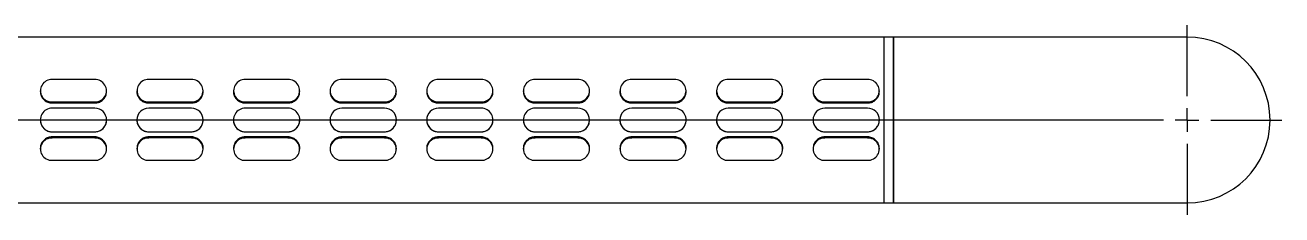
# Model space of a CAD drawing. Extents: x 3624 to 4218, y -1644 to -1224.
# Drawn here: x 3820.3 to 3886.6, y -1355.5 to -1345.5 of the extents above; entities that cross this region are included whole.
import ezdxf

# ---------------------------------------------------------------- set-up
doc = ezdxf.new("R2010")
doc.units = 0
doc.header["$LTSCALE"] = 23.1
doc.header["$MEASUREMENT"] = 0
doc.linetypes.add('CENTERX2', pattern=[20.32, 12.7, -2.54, 2.54, -2.54])
doc.layers.get('0').update_dxf_attribs({"linetype": 'CONTINUOUS'})
doc.layers.add('中心线层', color=1, linetype='CENTERX2', lineweight=25)

# ---------------------------------------------------------------- blocks, each defined once
blk = doc.blocks.new('SW_CENTERMARKSYMBOL_1')
at = {"layer": '中心线层', "color": 0}
for p, q in [((0, 1.25), (0, 5)), ((-1.25, 0), (-155.077, 0)), ((0, 0), (-0.625, 0)), ((0, 0), (0, 0.625)), ((0, 0), (0, -0.625)), ((0, 0), (0.625, 0)), ((1.25, 0), (5, 0)), ((0, -1.25), (0, -5))]:
    blk.add_line(p, q, dxfattribs=at)

msp = doc.modelspace()

# ---------------------------------------------------------------- linework, layer by layer
at = {"color": 7, "linetype": 'Continuous', "lineweight": 25}
for p, q in [((3865.607, -1346.094), (3780.107, -1346.094)), ((3866.107, -1346.094), (3865.607, -1346.094)), ((3865.607, -1350.87), (3865.607, -1346.094)), ((3865.607, -1354.844), (3865.607, -1346.094)), ((3875.357, -1346.094), (3866.107, -1346.094)), ((3866.107, -1350.87), (3866.107, -1346.094)), ((3866.107, -1346.094), (3866.107, -1354.844)), ((3881.607, -1346.094), (3875.357, -1346.094)), ((3823.932, -1348.34), (3821.682, -1348.34)), ((3829.032, -1348.34), (3826.782, -1348.34)), ((3834.132, -1348.34), (3831.882, -1348.34)), ((3839.232, -1348.34), (3836.982, -1348.34)), ((3844.332, -1348.34), (3842.082, -1348.34)), ((3849.432, -1348.34), (3847.182, -1348.34)), ((3854.532, -1348.34), (3852.282, -1348.34)), ((3859.632, -1348.34), (3857.382, -1348.34)), ((3864.732, -1348.34), (3862.482, -1348.34)), ((3821.057, -1348.927), (3821.057, -1348.97)), ((3821.682, -1349.514), (3823.932, -1349.514)), ((3824.557, -1348.97), (3824.557, -1348.927)), ((3826.157, -1348.927), (3826.157, -1348.97)), ((3826.782, -1349.514), (3829.032, -1349.514)), ((3829.657, -1348.97), (3829.657, -1348.927)), ((3831.257, -1348.927), (3831.257, -1348.97)), ((3831.882, -1349.514), (3834.132, -1349.514)), ((3834.757, -1348.97), (3834.757, -1348.927)), ((3836.357, -1348.927), (3836.357, -1348.97)), ((3836.982, -1349.514), (3839.232, -1349.514)), ((3839.857, -1348.97), (3839.857, -1348.927)), ((3841.457, -1348.927), (3841.457, -1348.97)), ((3842.082, -1349.514), (3844.332, -1349.514)), ((3844.957, -1348.97), (3844.957, -1348.927)), ((3846.557, -1348.927), (3846.557, -1348.97)), ((3847.182, -1349.514), (3849.432, -1349.514)), ((3850.057, -1348.97), (3850.057, -1348.927)), ((3851.657, -1348.927), (3851.657, -1348.97)), ((3852.282, -1349.514), (3854.532, -1349.514)), ((3855.157, -1348.97), (3855.157, -1348.927)), ((3856.757, -1348.927), (3856.757, -1348.97)), ((3857.382, -1349.514), (3859.632, -1349.514)), ((3860.257, -1348.97), (3860.257, -1348.927)), ((3861.857, -1348.927), (3861.857, -1348.97)), ((3862.482, -1349.514), (3864.732, -1349.514)), ((3865.357, -1348.97), (3865.357, -1348.927)), ((3821.682, -1349.572), (3823.932, -1349.572)), ((3823.932, -1349.841), (3821.682, -1349.841)), ((3826.782, -1349.572), (3829.032, -1349.572)), ((3829.032, -1349.841), (3826.782, -1349.841)), ((3831.882, -1349.572), (3834.132, -1349.572)), ((3834.132, -1349.841), (3831.882, -1349.841)), ((3836.982, -1349.572), (3839.232, -1349.572)), ((3839.232, -1349.841), (3836.982, -1349.841)), ((3842.082, -1349.572), (3844.332, -1349.572)), ((3844.332, -1349.841), (3842.082, -1349.841)), ((3847.182, -1349.572), (3849.432, -1349.572)), ((3849.432, -1349.841), (3847.182, -1349.841)), ((3852.282, -1349.572), (3854.532, -1349.572)), ((3854.532, -1349.841), (3852.282, -1349.841)), ((3857.382, -1349.572), (3859.632, -1349.572)), ((3859.632, -1349.841), (3857.382, -1349.841)), ((3862.482, -1349.572), (3864.732, -1349.572)), ((3864.732, -1349.841), (3862.482, -1349.841)), ((3821.057, -1350.466), (3821.057, -1350.466)), ((3824.557, -1350.466), (3824.557, -1350.466)), ((3826.157, -1350.466), (3826.157, -1350.466)), ((3829.657, -1350.466), (3829.657, -1350.466)), ((3831.257, -1350.466), (3831.257, -1350.466)), ((3834.757, -1350.466), (3834.757, -1350.466)), ((3836.357, -1350.466), (3836.357, -1350.466)), ((3839.857, -1350.466), (3839.857, -1350.466)), ((3841.457, -1350.466), (3841.457, -1350.466)), ((3844.957, -1350.466), (3844.957, -1350.466)), ((3846.557, -1350.466), (3846.557, -1350.466)), ((3850.057, -1350.466), (3850.057, -1350.466)), ((3851.657, -1350.466), (3851.657, -1350.466)), ((3855.157, -1350.466), (3855.157, -1350.466)), ((3856.757, -1350.466), (3856.757, -1350.466)), ((3860.257, -1350.466), (3860.257, -1350.466)), ((3861.857, -1350.466), (3861.857, -1350.466)), ((3865.357, -1350.466), (3865.357, -1350.466)), ((3865.607, -1354.844), (3865.607, -1350.87)), ((3866.107, -1354.844), (3866.107, -1350.87)), ((3821.682, -1351.091), (3823.932, -1351.091)), ((3821.682, -1351.091), (3823.932, -1351.091)), ((3823.932, -1351.359), (3821.682, -1351.359)), ((3823.932, -1351.417), (3821.682, -1351.417)), ((3826.782, -1351.091), (3829.032, -1351.091)), ((3826.782, -1351.091), (3829.032, -1351.091)), ((3829.032, -1351.359), (3826.782, -1351.359)), ((3829.032, -1351.417), (3826.782, -1351.417)), ((3831.882, -1351.091), (3834.132, -1351.091)), ((3831.882, -1351.091), (3834.132, -1351.091)), ((3834.132, -1351.359), (3831.882, -1351.359)), ((3834.132, -1351.417), (3831.882, -1351.417)), ((3836.982, -1351.091), (3839.232, -1351.091)), ((3836.982, -1351.091), (3839.232, -1351.091)), ((3839.232, -1351.359), (3836.982, -1351.359)), ((3839.232, -1351.417), (3836.982, -1351.417)), ((3842.082, -1351.091), (3844.332, -1351.091)), ((3842.082, -1351.091), (3844.332, -1351.091)), ((3844.332, -1351.359), (3842.082, -1351.359)), ((3844.332, -1351.417), (3842.082, -1351.417)), ((3847.182, -1351.091), (3849.432, -1351.091)), ((3847.182, -1351.091), (3849.432, -1351.091)), ((3849.432, -1351.359), (3847.182, -1351.359)), ((3849.432, -1351.417), (3847.182, -1351.417)), ((3852.282, -1351.091), (3854.532, -1351.091)), ((3852.282, -1351.091), (3854.532, -1351.091)), ((3854.532, -1351.359), (3852.282, -1351.359)), ((3854.532, -1351.417), (3852.282, -1351.417)), ((3857.382, -1351.091), (3859.632, -1351.091)), ((3857.382, -1351.091), (3859.632, -1351.091)), ((3859.632, -1351.359), (3857.382, -1351.359)), ((3859.632, -1351.417), (3857.382, -1351.417)), ((3862.482, -1351.091), (3864.732, -1351.091)), ((3862.482, -1351.091), (3864.732, -1351.091)), ((3864.732, -1351.359), (3862.482, -1351.359)), ((3864.732, -1351.417), (3862.482, -1351.417)), ((3821.057, -1351.962), (3821.057, -1352.005)), ((3824.557, -1352.005), (3824.557, -1351.962)), ((3826.157, -1351.962), (3826.157, -1352.005)), ((3829.657, -1352.005), (3829.657, -1351.962)), ((3831.257, -1351.962), (3831.257, -1352.005)), ((3834.757, -1352.005), (3834.757, -1351.962)), ((3836.357, -1351.962), (3836.357, -1352.005)), ((3839.857, -1352.005), (3839.857, -1351.962)), ((3841.457, -1351.962), (3841.457, -1352.005)), ((3844.957, -1352.005), (3844.957, -1351.962)), ((3846.557, -1351.962), (3846.557, -1352.005)), ((3850.057, -1352.005), (3850.057, -1351.962)), ((3851.657, -1351.962), (3851.657, -1352.005)), ((3855.157, -1352.005), (3855.157, -1351.962)), ((3856.757, -1351.962), (3856.757, -1352.005)), ((3860.257, -1352.005), (3860.257, -1351.962)), ((3861.857, -1351.962), (3861.857, -1352.005)), ((3865.357, -1352.005), (3865.357, -1351.962)), ((3821.682, -1352.592), (3823.932, -1352.592)), ((3826.782, -1352.592), (3829.032, -1352.592)), ((3831.882, -1352.592), (3834.132, -1352.592)), ((3836.982, -1352.592), (3839.232, -1352.592)), ((3842.082, -1352.592), (3844.332, -1352.592)), ((3847.182, -1352.592), (3849.432, -1352.592)), ((3852.282, -1352.592), (3854.532, -1352.592)), ((3857.382, -1352.592), (3859.632, -1352.592)), ((3862.482, -1352.592), (3864.732, -1352.592)), ((3780.107, -1354.844), (3865.607, -1354.844)), ((3865.607, -1354.844), (3866.107, -1354.844)), ((3866.107, -1354.844), (3875.357, -1354.844)), ((3875.357, -1354.844), (3881.607, -1354.844))]:
    msp.add_line(p, q, dxfattribs=at)
for centre, radius, start, end in [((3881.607, -1350.469), 4.375, 0, 90), ((3821.653, -1348.927), 0.588, 87.1212, 272.8788), ((3823.962, -1348.927), 0.588, 267.12166, 92.87834), ((3826.753, -1348.927), 0.588, 87.12166, 272.87834), ((3829.062, -1348.927), 0.588, 267.12166, 92.87834), ((3831.853, -1348.927), 0.588, 87.1212, 272.8788), ((3834.162, -1348.927), 0.588, 267.12097, 92.87903), ((3836.953, -1348.927), 0.588, 87.12166, 272.87834), ((3839.262, -1348.927), 0.588, 267.12166, 92.87834), ((3842.053, -1348.927), 0.588, 87.12166, 272.87834), ((3844.362, -1348.927), 0.588, 267.1212, 92.8788), ((3847.153, -1348.927), 0.588, 87.1212, 272.8788), ((3849.462, -1348.927), 0.588, 267.12166, 92.87834), ((3852.253, -1348.927), 0.588, 87.12166, 272.87834), ((3854.562, -1348.927), 0.588, 267.12097, 92.87903), ((3857.353, -1348.927), 0.588, 87.12166, 272.87834), ((3859.662, -1348.927), 0.588, 267.12166, 92.87834), ((3862.453, -1348.927), 0.588, 87.12166, 272.87834), ((3864.762, -1348.927), 0.588, 267.12166, 92.87834), ((3821.682, -1350.466), 0.625, 89.99974, 270.00026), ((3823.932, -1350.466), 0.625, 270.0002, 89.9998), ((3826.782, -1350.466), 0.625, 90.0002, 269.9998), ((3829.032, -1350.466), 0.625, 270.0002, 89.9998), ((3831.882, -1350.466), 0.625, 89.99974, 270.00026), ((3834.132, -1350.466), 0.625, 269.99951, 90.00049), ((3836.982, -1350.466), 0.625, 90.0002, 269.9998), ((3839.232, -1350.466), 0.625, 270.0002, 89.9998), ((3842.082, -1350.466), 0.625, 90.0002, 269.9998), ((3844.332, -1350.466), 0.625, 269.99974, 90.00026), ((3847.182, -1350.466), 0.625, 89.99974, 270.00026), ((3849.432, -1350.466), 0.625, 270.0002, 89.9998), ((3852.282, -1350.466), 0.625, 90.0002, 269.9998), ((3854.532, -1350.466), 0.625, 269.99951, 90.00049), ((3857.382, -1350.466), 0.625, 90.0002, 269.9998), ((3859.632, -1350.466), 0.625, 270.0002, 89.9998), ((3862.482, -1350.466), 0.625, 90.0002, 269.9998), ((3864.732, -1350.466), 0.625, 270.0002, 89.9998), ((3881.607, -1350.469), 4.375, 270, 0), ((3821.653, -1352.005), 0.588, 87.14329, 272.85671), ((3823.962, -1352.005), 0.588, 267.14375, 92.85625), ((3826.753, -1352.005), 0.588, 87.14375, 272.85625), ((3829.062, -1352.005), 0.588, 267.14375, 92.85625), ((3831.853, -1352.005), 0.588, 87.14329, 272.85671), ((3834.162, -1352.005), 0.588, 267.14306, 92.85694), ((3836.953, -1352.005), 0.588, 87.14375, 272.85625), ((3839.262, -1352.005), 0.588, 267.14375, 92.85625), ((3842.053, -1352.005), 0.588, 87.14375, 272.85625), ((3844.362, -1352.005), 0.588, 267.14329, 92.85671), ((3847.153, -1352.005), 0.588, 87.14329, 272.85671), ((3849.462, -1352.005), 0.588, 267.14375, 92.85625), ((3852.253, -1352.005), 0.588, 87.14375, 272.85625), ((3854.562, -1352.005), 0.588, 267.14306, 92.85694), ((3857.353, -1352.005), 0.588, 87.14375, 272.85625), ((3859.662, -1352.005), 0.588, 267.14375, 92.85625), ((3862.453, -1352.005), 0.588, 87.14375, 272.85625), ((3864.762, -1352.005), 0.588, 267.14375, 92.85625)]:
    msp.add_arc(centre, radius, start, end, dxfattribs=at)
for points, knots in [([(3821.065, -1348.97), (3821.063, -1348.992), (3821.054, -1349.078), (3821.111, -1349.23), (3821.229, -1349.398), (3821.403, -1349.52), (3821.564, -1349.568), (3821.658, -1349.571), (3821.682, -1349.572)], [0, 0, 0, 0, 0.070496, 0.28295, 0.496154, 0.711256, 0.926475, 1, 1, 1, 1]), ([(3823.932, -1349.572), (3824.002, -1349.565), (3824.142, -1349.552), (3824.329, -1349.447), (3824.469, -1349.294), (3824.55, -1349.125), (3824.55, -1349.014), (3824.55, -1348.969)], [0, 0, 0, 0, 0.213243, 0.426444, 0.641011, 0.856494, 1, 1, 1, 1]), ([(3826.165, -1348.97), (3826.163, -1348.992), (3826.154, -1349.078), (3826.211, -1349.23), (3826.329, -1349.398), (3826.503, -1349.52), (3826.664, -1349.568), (3826.758, -1349.571), (3826.782, -1349.572)], [0, 0, 0, 0, 0.070496, 0.282948, 0.496153, 0.711255, 0.926475, 1, 1, 1, 1]), ([(3829.032, -1349.572), (3829.102, -1349.565), (3829.242, -1349.552), (3829.429, -1349.447), (3829.569, -1349.294), (3829.65, -1349.125), (3829.65, -1349.014), (3829.65, -1348.969)], [0, 0, 0, 0, 0.213249, 0.426443, 0.641013, 0.856495, 1, 1, 1, 1]), ([(3831.265, -1348.97), (3831.263, -1348.992), (3831.254, -1349.078), (3831.311, -1349.23), (3831.429, -1349.398), (3831.603, -1349.52), (3831.764, -1349.568), (3831.858, -1349.571), (3831.882, -1349.572)], [0, 0, 0, 0, 0.070496, 0.28295, 0.496154, 0.711256, 0.926475, 1, 1, 1, 1]), ([(3834.132, -1349.572), (3834.202, -1349.565), (3834.342, -1349.552), (3834.529, -1349.447), (3834.669, -1349.294), (3834.75, -1349.125), (3834.75, -1349.014), (3834.75, -1348.969)], [0, 0, 0, 0, 0.213249, 0.426449, 0.641013, 0.856496, 1, 1, 1, 1]), ([(3836.365, -1348.97), (3836.363, -1348.992), (3836.354, -1349.078), (3836.411, -1349.23), (3836.529, -1349.398), (3836.703, -1349.52), (3836.864, -1349.568), (3836.958, -1349.571), (3836.982, -1349.572)], [0, 0, 0, 0, 0.070496, 0.28295, 0.496154, 0.711256, 0.926475, 1, 1, 1, 1]), ([(3839.232, -1349.572), (3839.302, -1349.565), (3839.442, -1349.552), (3839.629, -1349.447), (3839.769, -1349.294), (3839.85, -1349.125), (3839.85, -1349.014), (3839.85, -1348.969)], [0, 0, 0, 0, 0.21325, 0.426445, 0.641011, 0.856495, 1, 1, 1, 1]), ([(3841.465, -1348.97), (3841.463, -1348.992), (3841.454, -1349.078), (3841.511, -1349.23), (3841.629, -1349.398), (3841.803, -1349.52), (3841.964, -1349.568), (3842.058, -1349.571), (3842.082, -1349.572)], [0, 0, 0, 0, 0.070497, 0.282952, 0.496157, 0.711254, 0.926482, 1, 1, 1, 1]), ([(3844.332, -1349.572), (3844.402, -1349.565), (3844.542, -1349.552), (3844.729, -1349.447), (3844.869, -1349.294), (3844.95, -1349.125), (3844.95, -1349.014), (3844.95, -1348.969)], [0, 0, 0, 0, 0.213249, 0.426443, 0.641013, 0.856495, 1, 1, 1, 1]), ([(3846.565, -1348.97), (3846.563, -1348.992), (3846.554, -1349.078), (3846.611, -1349.23), (3846.729, -1349.398), (3846.903, -1349.52), (3847.064, -1349.568), (3847.158, -1349.571), (3847.182, -1349.572)], [0, 0, 0, 0, 0.070496, 0.28295, 0.496154, 0.711256, 0.926475, 1, 1, 1, 1]), ([(3849.432, -1349.572), (3849.502, -1349.565), (3849.642, -1349.552), (3849.829, -1349.447), (3849.969, -1349.294), (3850.05, -1349.125), (3850.05, -1349.014), (3850.05, -1348.969)], [0, 0, 0, 0, 0.21325, 0.426445, 0.641011, 0.856495, 1, 1, 1, 1]), ([(3851.665, -1348.97), (3851.663, -1348.992), (3851.654, -1349.078), (3851.711, -1349.23), (3851.829, -1349.398), (3852.003, -1349.52), (3852.164, -1349.568), (3852.258, -1349.571), (3852.282, -1349.572)], [0, 0, 0, 0, 0.070496, 0.282948, 0.496153, 0.711255, 0.926475, 1, 1, 1, 1]), ([(3854.532, -1349.572), (3854.602, -1349.565), (3854.742, -1349.552), (3854.929, -1349.447), (3855.069, -1349.294), (3855.15, -1349.125), (3855.15, -1349.014), (3855.15, -1348.969)], [0, 0, 0, 0, 0.213249, 0.426443, 0.641013, 0.856496, 1, 1, 1, 1]), ([(3856.765, -1348.97), (3856.763, -1348.992), (3856.754, -1349.078), (3856.811, -1349.23), (3856.929, -1349.398), (3857.103, -1349.52), (3857.264, -1349.568), (3857.358, -1349.571), (3857.382, -1349.572)], [0, 0, 0, 0, 0.070496, 0.282948, 0.496152, 0.711248, 0.926475, 1, 1, 1, 1]), ([(3859.632, -1349.572), (3859.702, -1349.565), (3859.842, -1349.552), (3860.029, -1349.447), (3860.169, -1349.294), (3860.25, -1349.125), (3860.25, -1349.014), (3860.25, -1348.969)], [0, 0, 0, 0, 0.213251, 0.426439, 0.64101, 0.856494, 1, 1, 1, 1]), ([(3861.865, -1348.97), (3861.863, -1348.992), (3861.854, -1349.078), (3861.911, -1349.23), (3862.029, -1349.398), (3862.203, -1349.52), (3862.364, -1349.568), (3862.458, -1349.571), (3862.482, -1349.572)], [0, 0, 0, 0, 0.070496, 0.282948, 0.496153, 0.711262, 0.926475, 1, 1, 1, 1]), ([(3864.732, -1349.572), (3864.802, -1349.565), (3864.942, -1349.552), (3865.129, -1349.447), (3865.269, -1349.294), (3865.35, -1349.125), (3865.35, -1349.014), (3865.35, -1348.969)], [0, 0, 0, 0, 0.213251, 0.426439, 0.64101, 0.856494, 1, 1, 1, 1]), ([(3821.065, -1350.466), (3821.063, -1350.489), (3821.054, -1350.581), (3821.111, -1350.74), (3821.229, -1350.914), (3821.403, -1351.038), (3821.564, -1351.087), (3821.658, -1351.09), (3821.682, -1351.091)], [0, 0, 0, 0, 0.070496, 0.28295, 0.496154, 0.711256, 0.926475, 1, 1, 1, 1]), ([(3823.932, -1351.091), (3824.002, -1351.084), (3824.142, -1351.07), (3824.329, -1350.964), (3824.469, -1350.806), (3824.55, -1350.63), (3824.55, -1350.512), (3824.55, -1350.465)], [0, 0, 0, 0, 0.213243, 0.426444, 0.641011, 0.856494, 1, 1, 1, 1]), ([(3826.165, -1350.466), (3826.163, -1350.489), (3826.154, -1350.581), (3826.211, -1350.74), (3826.329, -1350.914), (3826.503, -1351.038), (3826.664, -1351.087), (3826.758, -1351.09), (3826.782, -1351.091)], [0, 0, 0, 0, 0.070496, 0.282948, 0.496153, 0.711255, 0.926475, 1, 1, 1, 1]), ([(3829.032, -1351.091), (3829.102, -1351.084), (3829.242, -1351.07), (3829.429, -1350.964), (3829.569, -1350.806), (3829.65, -1350.63), (3829.65, -1350.512), (3829.65, -1350.465)], [0, 0, 0, 0, 0.213249, 0.426443, 0.641013, 0.856495, 1, 1, 1, 1]), ([(3831.265, -1350.466), (3831.263, -1350.489), (3831.254, -1350.581), (3831.311, -1350.74), (3831.429, -1350.914), (3831.603, -1351.038), (3831.764, -1351.087), (3831.858, -1351.09), (3831.882, -1351.091)], [0, 0, 0, 0, 0.070496, 0.28295, 0.496154, 0.711256, 0.926475, 1, 1, 1, 1]), ([(3834.132, -1351.091), (3834.202, -1351.084), (3834.342, -1351.07), (3834.529, -1350.964), (3834.669, -1350.806), (3834.75, -1350.63), (3834.75, -1350.512), (3834.75, -1350.465)], [0, 0, 0, 0, 0.213249, 0.426449, 0.641013, 0.856496, 1, 1, 1, 1]), ([(3836.365, -1350.466), (3836.363, -1350.489), (3836.354, -1350.581), (3836.411, -1350.74), (3836.529, -1350.914), (3836.703, -1351.038), (3836.864, -1351.087), (3836.958, -1351.09), (3836.982, -1351.091)], [0, 0, 0, 0, 0.070496, 0.28295, 0.496154, 0.711256, 0.926475, 1, 1, 1, 1]), ([(3839.232, -1351.091), (3839.302, -1351.084), (3839.442, -1351.07), (3839.629, -1350.964), (3839.769, -1350.806), (3839.85, -1350.63), (3839.85, -1350.512), (3839.85, -1350.465)], [0, 0, 0, 0, 0.21325, 0.426445, 0.641011, 0.856495, 1, 1, 1, 1]), ([(3841.465, -1350.466), (3841.463, -1350.489), (3841.454, -1350.581), (3841.511, -1350.74), (3841.629, -1350.914), (3841.803, -1351.038), (3841.964, -1351.087), (3842.058, -1351.09), (3842.082, -1351.091)], [0, 0, 0, 0, 0.070497, 0.282952, 0.496157, 0.711254, 0.926482, 1, 1, 1, 1]), ([(3844.332, -1351.091), (3844.402, -1351.084), (3844.542, -1351.07), (3844.729, -1350.964), (3844.869, -1350.806), (3844.95, -1350.63), (3844.95, -1350.512), (3844.95, -1350.465)], [0, 0, 0, 0, 0.213249, 0.426443, 0.641013, 0.856495, 1, 1, 1, 1]), ([(3846.565, -1350.466), (3846.563, -1350.489), (3846.554, -1350.581), (3846.611, -1350.74), (3846.729, -1350.914), (3846.903, -1351.038), (3847.064, -1351.087), (3847.158, -1351.09), (3847.182, -1351.091)], [0, 0, 0, 0, 0.070496, 0.28295, 0.496154, 0.711256, 0.926475, 1, 1, 1, 1]), ([(3849.432, -1351.091), (3849.502, -1351.084), (3849.642, -1351.07), (3849.829, -1350.964), (3849.969, -1350.806), (3850.05, -1350.63), (3850.05, -1350.512), (3850.05, -1350.465)], [0, 0, 0, 0, 0.21325, 0.426445, 0.641011, 0.856495, 1, 1, 1, 1]), ([(3851.665, -1350.466), (3851.663, -1350.489), (3851.654, -1350.581), (3851.711, -1350.74), (3851.829, -1350.914), (3852.003, -1351.038), (3852.164, -1351.087), (3852.258, -1351.09), (3852.282, -1351.091)], [0, 0, 0, 0, 0.070496, 0.282948, 0.496153, 0.711255, 0.926475, 1, 1, 1, 1]), ([(3854.532, -1351.091), (3854.602, -1351.084), (3854.742, -1351.07), (3854.929, -1350.964), (3855.069, -1350.806), (3855.15, -1350.63), (3855.15, -1350.512), (3855.15, -1350.465)], [0, 0, 0, 0, 0.213249, 0.426443, 0.641013, 0.856496, 1, 1, 1, 1]), ([(3856.765, -1350.466), (3856.763, -1350.489), (3856.754, -1350.581), (3856.811, -1350.74), (3856.929, -1350.914), (3857.103, -1351.038), (3857.264, -1351.087), (3857.358, -1351.09), (3857.382, -1351.091)], [0, 0, 0, 0, 0.070496, 0.282948, 0.496152, 0.711248, 0.926475, 1, 1, 1, 1]), ([(3859.632, -1351.091), (3859.702, -1351.084), (3859.842, -1351.07), (3860.029, -1350.964), (3860.169, -1350.806), (3860.25, -1350.63), (3860.25, -1350.512), (3860.25, -1350.465)], [0, 0, 0, 0, 0.213251, 0.426439, 0.64101, 0.856494, 1, 1, 1, 1]), ([(3861.865, -1350.466), (3861.863, -1350.489), (3861.854, -1350.581), (3861.911, -1350.74), (3862.029, -1350.914), (3862.203, -1351.038), (3862.364, -1351.087), (3862.458, -1351.09), (3862.482, -1351.091)], [0, 0, 0, 0, 0.070496, 0.282948, 0.496153, 0.711262, 0.926475, 1, 1, 1, 1]), ([(3864.732, -1351.091), (3864.802, -1351.084), (3864.942, -1351.07), (3865.129, -1350.964), (3865.269, -1350.806), (3865.35, -1350.63), (3865.35, -1350.512), (3865.35, -1350.465)], [0, 0, 0, 0, 0.213251, 0.426439, 0.64101, 0.856494, 1, 1, 1, 1]), ([(3821.682, -1351.359), (3821.612, -1351.366), (3821.473, -1351.38), (3821.286, -1351.485), (3821.146, -1351.638), (3821.065, -1351.807), (3821.065, -1351.918), (3821.065, -1351.962)], [0, 0, 0, 0, 0.213249, 0.426443, 0.641013, 0.856495, 1, 1, 1, 1]), ([(3824.55, -1351.961), (3824.552, -1351.94), (3824.56, -1351.854), (3824.504, -1351.702), (3824.386, -1351.533), (3824.211, -1351.412), (3824.051, -1351.364), (3823.956, -1351.36), (3823.932, -1351.359)], [0, 0, 0, 0, 0.070496, 0.282949, 0.496158, 0.711254, 0.926475, 1, 1, 1, 1]), ([(3826.782, -1351.359), (3826.712, -1351.366), (3826.573, -1351.38), (3826.386, -1351.485), (3826.246, -1351.638), (3826.165, -1351.807), (3826.165, -1351.918), (3826.165, -1351.962)], [0, 0, 0, 0, 0.21325, 0.426445, 0.641011, 0.856495, 1, 1, 1, 1]), ([(3829.65, -1351.961), (3829.652, -1351.94), (3829.66, -1351.854), (3829.604, -1351.702), (3829.486, -1351.533), (3829.311, -1351.412), (3829.151, -1351.364), (3829.056, -1351.36), (3829.032, -1351.359)], [0, 0, 0, 0, 0.070496, 0.28295, 0.496154, 0.711255, 0.926475, 1, 1, 1, 1]), ([(3831.882, -1351.359), (3831.812, -1351.366), (3831.673, -1351.38), (3831.486, -1351.485), (3831.346, -1351.638), (3831.265, -1351.807), (3831.265, -1351.918), (3831.265, -1351.962)], [0, 0, 0, 0, 0.213249, 0.426443, 0.641013, 0.856495, 1, 1, 1, 1]), ([(3834.75, -1351.961), (3834.752, -1351.94), (3834.76, -1351.854), (3834.704, -1351.702), (3834.586, -1351.533), (3834.411, -1351.412), (3834.251, -1351.364), (3834.156, -1351.36), (3834.132, -1351.359)], [0, 0, 0, 0, 0.070496, 0.28295, 0.496153, 0.711249, 0.926475, 1, 1, 1, 1]), ([(3836.982, -1351.359), (3836.912, -1351.366), (3836.773, -1351.38), (3836.586, -1351.485), (3836.446, -1351.638), (3836.365, -1351.807), (3836.365, -1351.918), (3836.365, -1351.962)], [0, 0, 0, 0, 0.21325, 0.426444, 0.641009, 0.856495, 1, 1, 1, 1]), ([(3839.85, -1351.961), (3839.852, -1351.94), (3839.86, -1351.854), (3839.804, -1351.702), (3839.686, -1351.533), (3839.511, -1351.412), (3839.351, -1351.364), (3839.256, -1351.36), (3839.232, -1351.359)], [0, 0, 0, 0, 0.070497, 0.28295, 0.496154, 0.711256, 0.926475, 1, 1, 1, 1]), ([(3842.082, -1351.359), (3842.012, -1351.366), (3841.873, -1351.38), (3841.686, -1351.485), (3841.546, -1351.638), (3841.465, -1351.807), (3841.465, -1351.918), (3841.465, -1351.962)], [0, 0, 0, 0, 0.213243, 0.426444, 0.641011, 0.856494, 1, 1, 1, 1]), ([(3844.95, -1351.961), (3844.952, -1351.94), (3844.96, -1351.854), (3844.904, -1351.702), (3844.786, -1351.533), (3844.611, -1351.412), (3844.451, -1351.364), (3844.356, -1351.36), (3844.332, -1351.359)], [0, 0, 0, 0, 0.070496, 0.28295, 0.496154, 0.711255, 0.926475, 1, 1, 1, 1]), ([(3847.182, -1351.359), (3847.112, -1351.366), (3846.973, -1351.38), (3846.786, -1351.485), (3846.646, -1351.638), (3846.565, -1351.807), (3846.565, -1351.918), (3846.565, -1351.962)], [0, 0, 0, 0, 0.213249, 0.426443, 0.641013, 0.856495, 1, 1, 1, 1]), ([(3850.05, -1351.961), (3850.052, -1351.94), (3850.06, -1351.854), (3850.004, -1351.702), (3849.886, -1351.533), (3849.711, -1351.412), (3849.551, -1351.364), (3849.456, -1351.36), (3849.432, -1351.359)], [0, 0, 0, 0, 0.070496, 0.282948, 0.496153, 0.711255, 0.926475, 1, 1, 1, 1]), ([(3852.282, -1351.359), (3852.212, -1351.366), (3852.073, -1351.38), (3851.886, -1351.485), (3851.746, -1351.638), (3851.665, -1351.807), (3851.665, -1351.918), (3851.665, -1351.962)], [0, 0, 0, 0, 0.21325, 0.426445, 0.641011, 0.856495, 1, 1, 1, 1]), ([(3855.15, -1351.961), (3855.152, -1351.94), (3855.16, -1351.854), (3855.104, -1351.702), (3854.986, -1351.533), (3854.811, -1351.412), (3854.651, -1351.364), (3854.556, -1351.36), (3854.532, -1351.359)], [0, 0, 0, 0, 0.070496, 0.282947, 0.496155, 0.711256, 0.926475, 1, 1, 1, 1]), ([(3857.382, -1351.359), (3857.312, -1351.366), (3857.173, -1351.38), (3856.986, -1351.485), (3856.846, -1351.638), (3856.765, -1351.807), (3856.765, -1351.918), (3856.765, -1351.962)], [0, 0, 0, 0, 0.21325, 0.426451, 0.641011, 0.856494, 1, 1, 1, 1]), ([(3860.25, -1351.961), (3860.252, -1351.94), (3860.26, -1351.854), (3860.204, -1351.702), (3860.086, -1351.533), (3859.911, -1351.412), (3859.751, -1351.364), (3859.656, -1351.36), (3859.632, -1351.359)], [0, 0, 0, 0, 0.070496, 0.282948, 0.496153, 0.711262, 0.926475, 1, 1, 1, 1]), ([(3862.482, -1351.359), (3862.412, -1351.366), (3862.273, -1351.38), (3862.086, -1351.485), (3861.946, -1351.638), (3861.865, -1351.807), (3861.865, -1351.918), (3861.865, -1351.962)], [0, 0, 0, 0, 0.213251, 0.426439, 0.64101, 0.856494, 1, 1, 1, 1]), ([(3865.35, -1351.961), (3865.352, -1351.94), (3865.36, -1351.854), (3865.304, -1351.702), (3865.186, -1351.533), (3865.011, -1351.412), (3864.851, -1351.364), (3864.756, -1351.36), (3864.732, -1351.359)], [0, 0, 0, 0, 0.070496, 0.282948, 0.496152, 0.711248, 0.926475, 1, 1, 1, 1])]:
    msp.add_open_spline(points, degree=3, knots=knots, dxfattribs=at)

# ---------------------------------------------------------------- block references
at = {"layer": '中心线层'}
msp.add_blockref('SW_CENTERMARKSYMBOL_1', (3881.607, -1350.469), dxfattribs=at)

doc.saveas('drawing.dxf')
